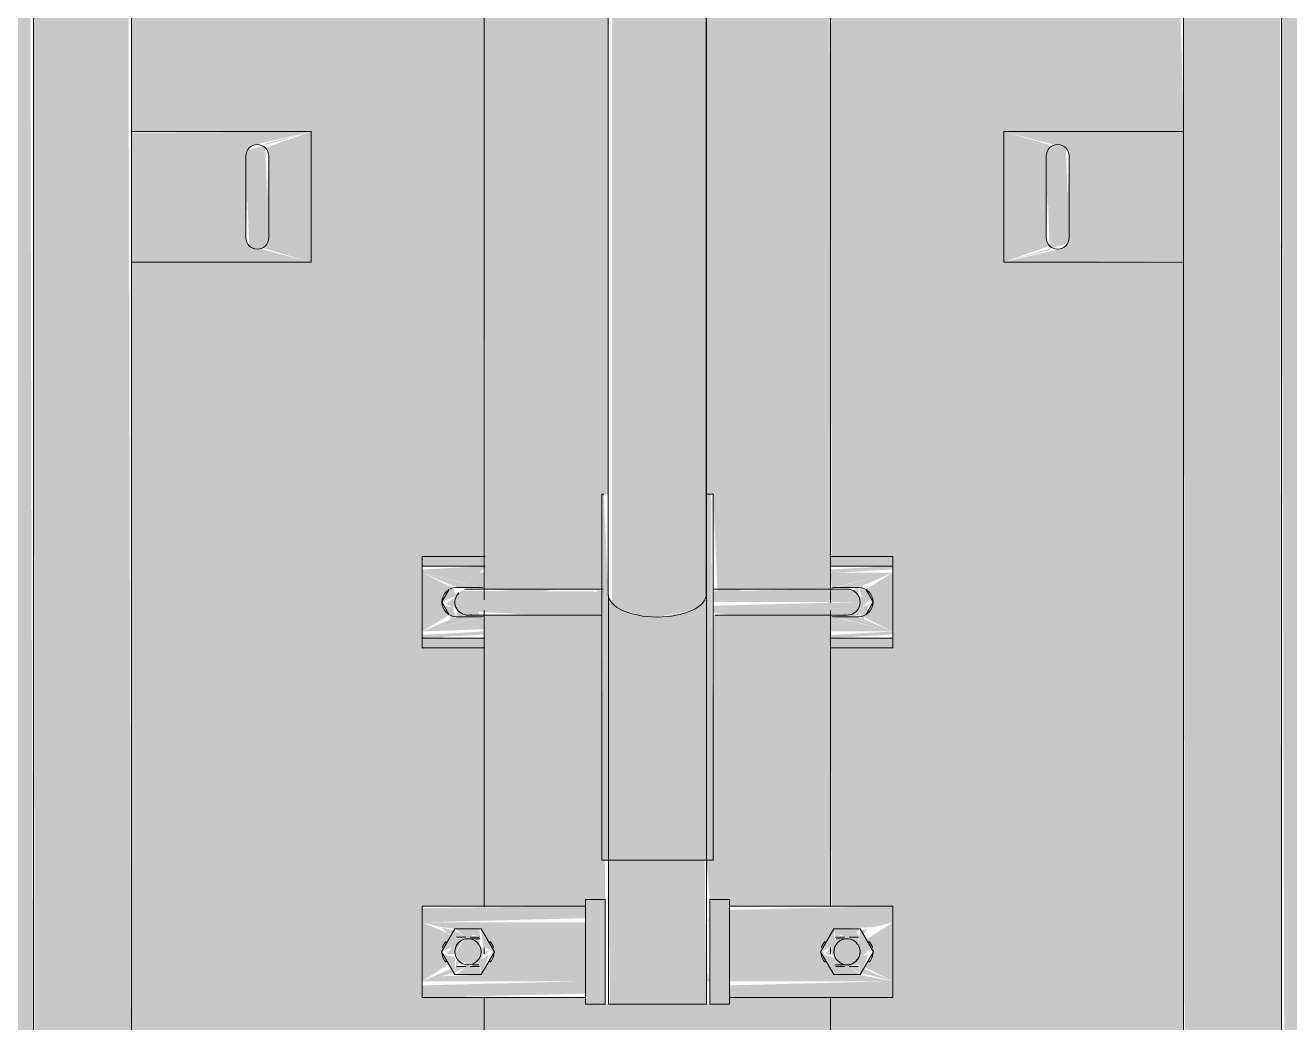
# Model space of a CAD drawing. Header units: inches. Extents: x 21380 to 98133, y -290 to 853.
# Drawn here: x 32055.46 to 32079.64, y 127.64 to 146.72 of the extents above; entities that cross this region are included whole.
import ezdxf

# ---------------------------------------------------------------- set-up
doc = ezdxf.new("R2010")
doc.units = ezdxf.units.IN
doc.header["$MEASUREMENT"] = 0
doc.layers.add('Q-SPCQ', color=91, linetype='Continuous', lineweight=9)

# ---------------------------------------------------------------- blocks, each defined once
blk = doc.blocks.new('Basketball_Backstop-Performance_Sports_Systems-3103-Ceiling_Hung - 27_-0_ to 27_-11 7_8_-V63-Building Section - North_South looking East _ Fitness Center')
at = {"layer": 'Q-SPCQ'}
for points in [[(21712.053, 135.402), (21712.053, 287.332), (21711.39, 287.459), (21711.137, 287.69), (21711.14, 287.377), (21711.115, 286.97), (21711.19, 135.675), (21711.39, 135.529), (21711.81, 135.416)], [(21712.053, 135.402), (21712.716, 135.529), (21712.958, 135.723), (21712.99, 135.835), (21712.958, 287.653), (21712.716, 287.459), (21712.229, 287.343), (21712.053, 287.332), (21712.053, 135.675)], [(21712.058, 130.75), (21713.12, 130.75), (21713.084, 137.75), (21712.99, 137.75), (21712.916, 135.675), (21712.66, 135.509), (21712.15, 135.408), (21711.584, 135.46), (21711.188, 135.678), (21711.115, 135.835), (21711.032, 137.75), (21710.995, 137.75), (21711.032, 130.75), (21711.783, 130.75)], [(21708.058, 136.375), (21708.745, 136.375), (21708.745, 136.562), (21708.058, 136.562)], [(21716.058, 136.375), (21716.058, 136.562), (21715.37, 136.562), (21715.37, 136.375)], [(21708.058, 134.812), (21708.745, 134.812), (21708.745, 135), (21708.058, 135)], [(21716.058, 134.812), (21716.058, 135), (21715.37, 135), (21715.37, 134.812)], [(21708.433, 128.75), (21708.61, 128.823), (21708.683, 129), (21708.368, 129.241), (21708.194, 128.96), (21708.216, 128.875)], [(21715.808, 128.783), (21715.899, 129.125), (21715.808, 129.217), (21715.466, 129.125), (21715.506, 128.823)]]:
    blk.add_hatch(color=256, dxfattribs=at).paths.add_polyline_path(points, flags=0)
h = blk.add_hatch(color=256, dxfattribs=at)
h.paths.add_polyline_path([(21712.058, 116), (21715.37, 116), (21715.368, 119.802), (21714.302, 119.75), (21708.745, 119.751), (21708.745, 116), (21711.201, 116)], flags=0)
h.paths.add_polyline_path([(21709.685, 120.187), (21710.12, 120.239), (21715.37, 120.249), (21715.362, 128.125), (21713.433, 128.125), (21713.433, 128), (21713.058, 128), (21712.995, 128), (21711.12, 128), (21711.058, 128), (21710.683, 128), (21710.683, 128.125), (21708.745, 128.125), (21708.753, 120.244), (21709.605, 120.195)], flags=0)
h.paths.add_polyline_path([(21711.146, 120.2), (21710.753, 120.231), (21711.018, 120.201)], flags=0)
h.paths.add_polyline_path([(21708.802, 128.764), (21708.928, 128.96), (21708.823, 128.801)], flags=0)
h.paths.add_polyline_path([(21708.745, 128.917), (21708.851, 129.038), (21708.745, 129), (21708.745, 128.96)], flags=0)
h.paths.add_polyline_path([(21715.37, 128.917), (21715.362, 129.08), (21715.27, 128.96), (21715.362, 128.92)], flags=0)
h.paths.add_polyline_path([(21708.931, 129.012), (21708.851, 129.199), (21708.896, 129.073), (21708.923, 129.026)], flags=0)
h.paths.add_polyline_path([(21714.882, 129.875), (21715.37, 129.875), (21715.357, 135.488), (21714.302, 135.438), (21713.12, 135.438), (21713.084, 130.75), (21712.995, 130.75), (21713.058, 130), (21713.433, 130), (21713.433, 129.875), (21714.65, 129.875)], flags=0)
h.paths.add_polyline_path([(21708.755, 129.875), (21710.683, 129.875), (21710.683, 130), (21711.058, 130), (21710.995, 135.485), (21708.745, 135.439), (21708.745, 129.875)], flags=0)
h.paths.add_polyline_path([(21709.685, 135.875), (21710.12, 135.927), (21710.995, 135.937), (21711.032, 137.75), (21711.115, 137.75), (21711.115, 161.798), (21708.847, 161.751), (21708.77, 152.567), (21708.745, 152.543), (21708.759, 135.932), (21709.652, 135.878)], flags=0)
h.paths.add_polyline_path([(21713.54, 135.876), (21713.714, 135.932), (21715.37, 135.937), (21715.345, 152.567), (21715.269, 152.592), (21715.258, 161.787), (21714.4, 161.75), (21712.995, 161.75), (21712.995, 137.75), (21713.12, 137.75), (21713.207, 135.888), (21713.439, 135.88)], flags=0)
h.paths.add_polyline_path([(21710.995, 135.889), (21710.909, 135.928), (21710.909, 135.89)], flags=0)
h.paths.add_polyline_path([(21709.685, 162.187), (21710.21, 162.239), (21711.115, 162.25), (21711.058, 224), (21710.683, 224), (21710.678, 224.125), (21708.745, 224.125), (21708.777, 162.245), (21709.605, 162.195)], flags=0)
h.paths.add_polyline_path([(21713.54, 162.189), (21713.714, 162.245), (21715.37, 162.249), (21715.297, 224.125), (21713.433, 224.125), (21713.433, 224), (21713.058, 224), (21712.995, 162.207), (21713.491, 162.191)], flags=0)
h.paths.add_polyline_path([(21711.115, 162.2), (21711.101, 162.208), (21710.753, 162.231), (21711.018, 162.201)], flags=0)
h.paths.add_polyline_path([(21708.802, 224.764), (21708.923, 224.927), (21708.82, 224.795)], flags=0)
h.paths.add_polyline_path([(21708.745, 224.917), (21708.851, 225.038), (21708.745, 225)], flags=0)
h.paths.add_polyline_path([(21715.37, 224.917), (21715.296, 225.051), (21715.265, 224.962), (21715.324, 224.937)], flags=0)
h.paths.add_polyline_path([(21708.931, 225.012), (21708.82, 225.222), (21708.896, 225.073), (21708.923, 225.026)], flags=0)
h.paths.add_polyline_path([(21709.808, 225.875), (21710.683, 225.875), (21710.683, 226), (21711.058, 226), (21711.018, 281.375), (21708.745, 281.375), (21708.82, 225.875), (21709.716, 225.875)], flags=0)
h.paths.add_polyline_path([(21715.295, 225.875), (21715.37, 225.875), (21715.37, 281.375), (21712.99, 281.375), (21713.058, 226), (21713.433, 226), (21713.433, 225.875), (21715.258, 225.875)], flags=0)
h = blk.add_hatch(color=256, dxfattribs=at)
h.paths.add_polyline_path([(21713.433, 128), (21713.433, 130), (21713.058, 130), (21713.058, 128)], flags=0)
h.paths.add_polyline_path([(21711.058, 128), (21711.058, 130), (21710.683, 130), (21710.683, 128)], flags=0)
h.paths.add_polyline_path([(21713.433, 224), (21713.433, 226), (21713.058, 226), (21713.058, 224)], flags=0)
h.paths.add_polyline_path([(21710.683, 224), (21711.058, 224), (21711.018, 226), (21710.683, 226), (21710.683, 224.198)], flags=0)
h = blk.add_hatch(color=256, dxfattribs=at)
h.paths.add_polyline_path([(21701.058, 122.779), (21701.995, 122.855), (21701.936, 148.188), (21701.905, 148.188), (21701.826, 148.188), (21701.787, 148.188), (21701.699, 147.188), (21701.645, 147.275), (21701.557, 147.188), (21700.12, 147.188), (21700.152, 123.063), (21701.058, 123.063), (21701.058, 122.787)], flags=0)
h.paths.add_polyline_path([(21700.815, 164.313), (21701.058, 160.706), (21701.058, 164.313)], flags=0)
h.paths.add_polyline_path([(21700.12, 160.188), (21701.054, 160.261), (21700.815, 164.313), (21700.12, 164.313), (21700.12, 161.927)], flags=0)
h = blk.add_hatch(color=256, dxfattribs=at)
h.paths.add_polyline_path([(21723.058, 122.779), (21723.058, 123.063), (21723.995, 123.063), (21723.963, 147.188), (21722.525, 147.275), (21722.456, 147.188), (21722.359, 147.275), (21722.282, 147.885), (21722.211, 148.188), (21722.12, 148.188), (21722.152, 122.813), (21723.035, 122.78)], flags=0)
h.paths.add_polyline_path([(21723.301, 164.313), (21723.058, 164.313), (21723.082, 160.706), (21723.156, 161.927)], flags=0)
h.paths.add_polyline_path([(21723.321, 160.188), (21723.995, 160.188), (21723.963, 164.313), (21723.301, 164.313), (21723.122, 160.188), (21723.301, 160.188)], flags=0)
h = blk.add_hatch(color=256, dxfattribs=at)
h.paths.add_polyline_path([(21684.058, 118), (21682.989, 117.049), (21682.856, 117.181), (21682.808, 117.187), (21677.761, 117.265), (21677.558, 117.325), (21677.592, 116.638), (21678.108, 116.812), (21682.941, 116.867), (21683.25, 117.187)], flags=0)
h.paths.add_polyline_path([(21697.703, 115.5), (21707.558, 115.529), (21707.558, 118.813), (21701.683, 118.813), (21701.62, 118.688), (21700.183, 118.688), (21700.12, 118.813), (21699.933, 118.813), (21699.995, 123.063), (21700.12, 123.063), (21700.058, 147.188), (21699.933, 147.275), (21699.933, 154.5), (21684.058, 154.5), (21684.058, 152), (21677.558, 148.75), (21677.592, 121.233), (21684.058, 118), (21684.058, 115.5)], flags=0)
h.paths.add_polyline_path([(21740.058, 118), (21741.308, 116.812), (21746.355, 116.735), (21746.558, 116.675), (21746.523, 117.362), (21746.121, 117.187), (21741.175, 117.133), (21741.028, 117.049), (21740.886, 117.187)], flags=0)
h.paths.add_polyline_path([(21716.558, 115.5), (21740.058, 115.529), (21740.058, 118), (21746.558, 121.25), (21746.523, 148.767), (21740.058, 152), (21740.058, 154.5), (21724.183, 154.5), (21724.12, 147.188), (21723.995, 147.188), (21724.058, 123.063), (21724.183, 123.063), (21724.12, 118.813), (21723.933, 118.813), (21723.87, 118.688), (21722.433, 118.688), (21722.351, 118.813), (21716.558, 118.813), (21716.558, 115.529)], flags=0)
h.paths.add_polyline_path([(21705.433, 144.688), (21704.212, 144.328), (21704.183, 144.219), (21704.247, 142.502), (21704.511, 142.406), (21704.511, 142.467), (21704.62, 142.656), (21704.556, 144.373), (21704.556, 144.456), (21704.62, 144.473)], flags=0)
h.paths.add_polyline_path([(21702.183, 122.813), (21708.745, 122.813), (21708.745, 128.125), (21707.558, 128.167), (21707.558, 129.875), (21708.745, 129.875), (21708.745, 134.812), (21708.058, 134.812), (21708.058, 135), (21707.558, 135.065), (21707.558, 136.375), (21708.058, 136.375), (21708.058, 136.562), (21708.745, 136.562), (21708.745, 148.188), (21702.183, 148.188), (21702.183, 147.188), (21701.995, 147.188), (21701.995, 144.688), (21705.433, 144.688), (21705.433, 142.188), (21701.995, 142.188), (21701.995, 123.063), (21702.183, 123.063), (21702.183, 122.85)], flags=0)
h.paths.add_polyline_path([(21718.683, 142.188), (21719.904, 142.547), (21719.933, 142.656), (21719.869, 144.373), (21719.605, 144.469), (21719.605, 144.408), (21719.495, 144.219), (21719.56, 142.502), (21719.56, 142.419), (21719.495, 142.402)], flags=0)
h.paths.add_polyline_path([(21721.933, 122.813), (21721.933, 123.063), (21722.12, 123.063), (21722.12, 142.188), (21718.683, 142.188), (21718.683, 144.688), (21722.12, 144.688), (21722.058, 147.188), (21721.933, 147.275), (21721.912, 148.188), (21715.37, 148.188), (21715.391, 136.562), (21716.058, 136.562), (21716.058, 136.375), (21716.558, 136.312), (21716.558, 135), (21716.058, 135), (21716.058, 134.812), (21715.37, 134.812), (21715.391, 129.875), (21716.558, 129.833), (21716.558, 128.125), (21715.37, 128.125), (21715.37, 122.813), (21721.912, 122.813)], flags=0)
h.paths.add_polyline_path([(21715.899, 129.125), (21715.808, 128.783), (21715.506, 128.823), (21715.466, 129.125), (21715.808, 129.217)], flags=0)
h.paths.add_polyline_path([(21715.588, 128.679), (21715.595, 128.685), (21715.725, 128.719), (21715.913, 128.756), (21715.974, 128.907), (21716.101, 129.038), (21715.899, 129.125), (21715.899, 129.281), (21715.456, 129.217), (21715.391, 129.093), (21715.37, 129), (21715.441, 128.886), (21715.466, 128.875), (21715.466, 128.71)], flags=0)
h.paths.add_polyline_path([(21708.528, 128.679), (21708.664, 128.75), (21708.724, 128.951), (21708.745, 129), (21708.674, 129.114), (21708.649, 129.125), (21708.649, 129.29), (21708.462, 129.272), (21708.391, 129.281), (21708.203, 129.241), (21708.141, 129.093), (21708.02, 128.96), (21708.194, 128.96), (21708.239, 129.074), (21708.368, 129.241), (21708.649, 128.919), (21708.61, 128.823), (21708.475, 128.719), (21708.52, 128.685)], flags=0)
h.paths.add_polyline_path([(21708.198, 128.712), (21708.306, 128.823), (21708.21, 128.823), (21708.198, 128.719)], flags=0)
h.paths.add_polyline_path([(21716.052, 128.764), (21716.178, 128.96), (21716.073, 128.801)], flags=0)
h.paths.add_polyline_path([(21716.181, 129.012), (21716.101, 129.199), (21716.158, 129.053), (21716.173, 129.026)], flags=0)
h.paths.add_polyline_path([(21708.097, 129.294), (21708.074, 129.342), (21708.074, 129.305)], flags=0)
h.paths.add_polyline_path([(21715.588, 135.367), (21715.595, 135.373), (21715.725, 135.406), (21715.913, 135.444), (21715.974, 135.595), (21716.101, 135.725), (21715.899, 135.812), (21715.899, 135.969), (21715.723, 135.889), (21715.847, 135.687), (21715.698, 135.458), (21715.452, 135.437), (21715.466, 135.397)], flags=0)
h.paths.add_polyline_path([(21708.528, 135.367), (21708.664, 135.439), (21708.629, 135.505), (21708.388, 135.505), (21708.269, 135.687), (21708.308, 135.904), (21708.216, 135.812), (21708.015, 135.65), (21708.216, 135.562), (21708.216, 135.406), (21708.52, 135.373)], flags=0)
h.paths.add_polyline_path([(21716.052, 135.451), (21716.173, 135.615), (21716.073, 135.489)], flags=0)
h.paths.add_polyline_path([(21716.181, 135.699), (21716.101, 135.886), (21716.158, 135.74), (21716.173, 135.713)], flags=0)
h.paths.add_polyline_path([(21708.097, 135.981), (21708.074, 136.029), (21708.074, 135.993)], flags=0)
h.paths.add_polyline_path([(21708.163, 136.094), (21708.141, 136.105), (21708.141, 136.1)], flags=0)
h.paths.add_polyline_path([(21717.07, 151.938), (21721.933, 151.938), (21721.912, 154.5), (21716.18, 154.5), (21715.556, 152.543), (21715.37, 152.543), (21715.422, 151.938)], flags=0)
h.paths.add_polyline_path([(21707.387, 151.938), (21708.745, 151.938), (21708.694, 152.543), (21708.56, 152.543), (21707.936, 154.5), (21702.183, 154.5), (21702.183, 151.938), (21702.545, 151.938)], flags=0)
h.paths.add_polyline_path([(21677.558, 152.633), (21677.761, 152.735), (21677.82, 152.812), (21678.058, 152.878), (21678.058, 153.187), (21677.761, 153.265), (21677.558, 153.325), (21677.558, 152.638)], flags=0)
h.paths.add_polyline_path([(21746.558, 152.633), (21746.523, 153.362), (21746.058, 153.187), (21746.121, 152.812), (21746.355, 152.735), (21746.523, 152.638)], flags=0)
h = blk.add_hatch(color=256, dxfattribs=at)
h.paths.add_polyline_path([(21705.433, 142.188), (21705.433, 144.688), (21704.556, 144.373), (21704.62, 144.219), (21704.556, 142.502), (21704.458, 142.445)], flags=0)
h.paths.add_polyline_path([(21705.433, 142.188), (21704.212, 142.547), (21704.183, 142.656), (21704.247, 144.373), (21704.345, 144.43), (21705.433, 144.688), (21701.995, 144.662), (21701.995, 142.188), (21702.545, 142.188)], flags=0)
h.paths.add_polyline_path([(21718.683, 142.188), (21722.12, 142.213), (21722.12, 144.688), (21718.683, 144.688), (21719.904, 144.328), (21719.933, 144.219), (21719.869, 142.502), (21719.771, 142.445)], flags=0)
h.paths.add_polyline_path([(21718.683, 142.188), (21719.56, 142.502), (21719.495, 142.656), (21719.56, 144.373), (21719.658, 144.43), (21718.683, 144.688)], flags=0)
h = blk.add_hatch(color=256, dxfattribs=at)
h.paths.add_polyline_path([(21712.058, 128), (21712.995, 128), (21712.961, 130.75), (21711.12, 130.75), (21711.152, 128), (21711.815, 128)], flags=0)
h.paths.add_polyline_path([(21712.99, 137.75), (21712.995, 137.75), (21712.99, 139.949)], flags=0)
h = blk.add_hatch(color=256, dxfattribs=at)
h.paths.add_polyline_path([(21715.464, 136.25), (21716.558, 136.312), (21716.558, 136.375), (21715.37, 136.312), (21715.391, 136.25)], flags=0)
h.paths.add_polyline_path([(21708.652, 136.25), (21708.745, 136.335), (21708.745, 136.375), (21707.558, 136.312), (21707.558, 136.25), (21708.141, 136.25)], flags=0)
h = blk.add_hatch(color=256, dxfattribs=at)
h.paths.add_polyline_path([(21707.558, 135.125), (21708.745, 135.169), (21708.724, 135.416)], flags=0)
h.paths.add_polyline_path([(21707.558, 135.125), (21708.652, 135.406), (21708.214, 135.406)], flags=0)
h.paths.add_polyline_path([(21707.558, 135.125), (21708.074, 135.444), (21707.943, 135.615), (21707.971, 135.828), (21708.141, 135.959), (21707.558, 136.25)], flags=0)
h.paths.add_polyline_path([(21716.558, 136.25), (21715.37, 136.25), (21715.391, 135.959)], flags=0)
h.paths.add_polyline_path([(21716.558, 135.125), (21716.558, 136.25), (21716.042, 135.931), (21716.173, 135.76), (21716.145, 135.547), (21715.974, 135.416)], flags=0)
h.paths.add_polyline_path([(21716.558, 135.125), (21715.902, 135.406), (21715.464, 135.406)], flags=0)
h.paths.add_polyline_path([(21715.37, 135.125), (21716.558, 135.125), (21715.37, 135.415)], flags=0)
h.paths.add_polyline_path([(21707.558, 136.25), (21708.214, 135.969), (21708.652, 135.969)], flags=0)
h.paths.add_polyline_path([(21708.745, 135.95), (21708.745, 136.25), (21707.558, 136.25), (21708.724, 135.959)], flags=0)
h.paths.add_polyline_path([(21715.464, 135.969), (21715.902, 135.969), (21716.558, 136.25)], flags=0)
h = blk.add_hatch(color=256, dxfattribs=at)
h.paths.add_polyline_path([(21715.874, 135.295), (21715.863, 135.304), (21715.588, 135.367)], flags=0)
h.paths.add_polyline_path([(21708.115, 135.364), (21708.199, 135.416), (21708.141, 135.595), (21707.971, 135.613), (21708.097, 135.394)], flags=0)
h.paths.add_polyline_path([(21716.001, 135.364), (21716.101, 135.65), (21715.899, 135.562), (21715.974, 135.375)], flags=0)
h.paths.add_polyline_path([(21708.668, 135.402), (21708.724, 135.492), (21708.666, 135.416)], flags=0)
h.paths.add_polyline_path([(21707.933, 135.69), (21708.216, 135.812), (21708.115, 136.011), (21707.934, 135.699)], flags=0)
h.paths.add_polyline_path([(21716.183, 135.69), (21716.073, 135.886), (21715.974, 136), (21715.916, 135.959), (21715.974, 135.78), (21716.173, 135.694)], flags=0)
h.paths.add_polyline_path([(21708.52, 136.002), (21708.528, 136.008), (21708.253, 136.071)], flags=0)
h = blk.add_hatch(color=256, dxfattribs=at)
h.paths.add_polyline_path([(21715.699, 135.687), (21715.847, 135.687), (21715.705, 135.919), (21714.65, 135.924), (21713.12, 135.891), (21713.12, 135.687), (21715.466, 135.687)], flags=0)
h.paths.add_polyline_path([(21709.605, 135.687), (21710.995, 135.687), (21710.995, 135.889), (21708.308, 135.904), (21708.269, 135.687), (21709.09, 135.687)], flags=0)
h = blk.add_hatch(color=256, dxfattribs=at)
h.paths.add_polyline_path([(21714.248, 135.438), (21715.698, 135.458), (21715.847, 135.687), (21713.12, 135.618), (21713.12, 135.484), (21713.439, 135.445)], flags=0)
h.paths.add_polyline_path([(21709.868, 135.438), (21710.995, 135.485), (21710.995, 135.687), (21708.269, 135.687), (21708.418, 135.458), (21708.629, 135.505), (21709.808, 135.438)], flags=0)
h = blk.add_hatch(color=256, dxfattribs=at)
h.paths.add_polyline_path([(21707.558, 135), (21708.745, 135.066), (21708.745, 135.125), (21707.558, 135.062), (21707.558, 135.004)], flags=0)
h.paths.add_polyline_path([(21715.37, 135), (21716.558, 135.065), (21716.558, 135.125), (21715.37, 135.059), (21715.37, 135.004)], flags=0)
h = blk.add_hatch(color=256, dxfattribs=at)
h.paths.add_polyline_path([(21707.558, 129.562), (21710.683, 129.643), (21710.683, 129.875), (21707.558, 129.833), (21707.558, 129.643)], flags=0)
h.paths.add_polyline_path([(21712.995, 129.562), (21713.058, 129.643), (21712.995, 129.595)], flags=0)
h.paths.add_polyline_path([(21716.558, 129.562), (21716.558, 129.875), (21713.433, 129.801), (21713.433, 129.562), (21714.65, 129.562)], flags=0)
h = blk.add_hatch(color=256, dxfattribs=at)
h.paths.add_polyline_path([(21707.558, 128.437), (21710.683, 128.437), (21710.683, 129.562), (21707.558, 129.562), (21707.558, 128.96)], flags=0)
h.paths.add_polyline_path([(21707.558, 128.437), (21708.163, 128.593), (21708.115, 128.676), (21707.928, 128.596)], flags=0)
h.paths.add_polyline_path([(21707.558, 129.562), (21708.115, 129.324), (21708.163, 129.407), (21707.928, 129.467)], flags=0)
h.paths.add_polyline_path([(21708.686, 128.562), (21708.649, 128.71), (21708.528, 128.679), (21708.649, 128.589)], flags=0)
h.paths.add_polyline_path([(21707.558, 128.437), (21708.064, 128.764), (21707.938, 128.96), (21707.971, 129.141), (21708.097, 129.294), (21707.928, 129.47), (21708.216, 129.437), (21708.686, 129.437), (21708.923, 128.927), (21708.686, 128.562), (21707.928, 128.53)], flags=0)
h.paths.add_polyline_path([(21712.995, 128.437), (21713.058, 128.437), (21712.995, 128.639)], flags=0)
h.paths.add_polyline_path([(21713.433, 128.437), (21716.558, 128.437), (21716.558, 129.562), (21713.433, 129.562), (21713.433, 128.656)], flags=0)
h.paths.add_polyline_path([(21716.558, 128.437), (21716.001, 128.676), (21715.953, 128.593), (21716.188, 128.533)], flags=0)
h.paths.add_polyline_path([(21715.43, 128.562), (21715.588, 128.679), (21715.448, 128.714)], flags=0)
h.paths.add_polyline_path([(21715.43, 129.437), (21715.466, 129.29), (21715.588, 129.321), (21715.466, 129.411)], flags=0)
h.paths.add_polyline_path([(21716.558, 128.437), (21715.899, 128.562), (21715.43, 128.562), (21715.193, 129.073), (21715.43, 129.437), (21716.188, 129.47), (21716.558, 129.562), (21716.052, 129.236), (21716.173, 129.073), (21716.145, 128.859), (21716.019, 128.706), (21716.188, 128.622)], flags=0)
h.paths.add_polyline_path([(21708.185, 128.599), (21708.391, 128.719), (21708.198, 128.712)], flags=0)
h.paths.add_polyline_path([(21715.931, 128.599), (21715.899, 128.719), (21715.725, 128.719), (21715.899, 128.607)], flags=0)
h.paths.add_polyline_path([(21715.595, 128.685), (21715.641, 128.719), (21715.466, 128.718)], flags=0)
h.paths.add_polyline_path([(21715.725, 129.281), (21715.918, 129.288), (21715.863, 129.384)], flags=0)
h.paths.add_polyline_path([(21708.214, 129.281), (21708.391, 129.281), (21708.185, 129.401), (21708.198, 129.288)], flags=0)
h.paths.add_polyline_path([(21708.668, 129.286), (21708.649, 129.411), (21708.528, 129.321), (21708.649, 129.29)], flags=0)
h.paths.add_polyline_path([(21716.001, 129.324), (21716.072, 129.437), (21715.953, 129.407)], flags=0)
h = blk.add_hatch(color=256, dxfattribs=at)
h.paths.add_polyline_path([(21715.936, 129.437), (21715.43, 129.437), (21715.683, 129.25)], flags=0)
h.paths.add_polyline_path([(21716.188, 129), (21715.936, 129.437), (21715.899, 129.125)], flags=0)
h.paths.add_polyline_path([(21715.936, 128.562), (21716.095, 128.96), (21715.899, 128.875), (21715.91, 128.783)], flags=0)
h.paths.add_polyline_path([(21715.936, 128.562), (21715.683, 128.75), (21715.43, 128.562)], flags=0)
h.paths.add_polyline_path([(21708.686, 129.437), (21708.18, 129.437), (21708.433, 129.25)], flags=0)
h.paths.add_polyline_path([(21708.938, 129), (21708.683, 129.415), (21708.722, 129.094)], flags=0)
h.paths.add_polyline_path([(21708.686, 128.562), (21708.845, 128.96), (21708.655, 128.823), (21708.683, 128.585)], flags=0)
h.paths.add_polyline_path([(21708.686, 128.562), (21708.433, 128.75), (21708.216, 128.562), (21708.61, 128.562)], flags=0)
h.paths.add_polyline_path([(21715.43, 128.562), (21715.466, 128.875), (21715.201, 128.96), (21715.303, 128.783)], flags=0)
h.paths.add_polyline_path([(21708.18, 128.562), (21708.183, 128.89), (21707.951, 128.96), (21708.03, 128.823)], flags=0)
h.paths.add_polyline_path([(21707.928, 129), (21708.216, 129.125), (21708.18, 129.437)], flags=0)
h.paths.add_polyline_path([(21715.178, 129), (21715.466, 129.125), (21715.43, 129.437), (21715.25, 129.125)], flags=0)
h = blk.add_hatch(color=256, dxfattribs=at)
h.paths.add_polyline_path([(21716.558, 128.125), (21716.558, 128.437), (21713.433, 128.357), (21713.433, 128.125), (21714.65, 128.125)], flags=0)
h.paths.add_polyline_path([(21707.558, 128.125), (21710.683, 128.199), (21710.683, 128.437), (21707.558, 128.357), (21707.558, 128.136)], flags=0)
h.paths.add_polyline_path([(21711.058, 128.125), (21711.12, 128.197), (21711.058, 128.132)], flags=0)
h.paths.add_polyline_path([(21712.995, 128.125), (21713.058, 128.186), (21712.995, 128.129)], flags=0)
for p, q in [((21711.115, 287.765), (21711.115, 135.835)), ((21712.99, 135.835), (21712.99, 287.765)), ((21712.995, 128), (21712.995, 226)), ((21700.12, 164.313), (21700.12, 118.813)), ((21723.995, 118.813), (21723.995, 164.313)), ((21708.745, 161.792), (21708.745, 135.732)), ((21715.37, 135.676), (21715.37, 161.792)), ((21701.995, 122.855), (21701.995, 148.223)), ((21722.12, 148.191), (21722.12, 122.855)), ((21701.995, 144.688), (21705.433, 144.688)), ((21705.433, 142.188), (21705.433, 144.688)), ((21718.683, 144.688), (21718.683, 142.188)), ((21718.683, 144.688), (21722.12, 144.688)), ((21704.183, 142.656), (21704.183, 144.219)), ((21704.62, 144.219), (21704.62, 142.656)), ((21719.495, 142.656), (21719.495, 144.219)), ((21719.933, 144.219), (21719.933, 142.656)), ((21705.433, 142.188), (21701.995, 142.188)), ((21722.12, 142.188), (21718.683, 142.188)), ((21710.995, 137.75), (21710.995, 130.75)), ((21710.995, 137.75), (21711.032, 137.75)), ((21712.994, 137.75), (21713.12, 137.75)), ((21713.12, 130.75), (21713.12, 137.75)), ((21707.558, 136.562), (21707.558, 136.375)), ((21707.558, 136.562), (21707.558, 136.406)), ((21707.558, 136.562), (21708.058, 136.562)), ((21708.058, 136.562), (21708.759, 136.562)), ((21715.356, 136.562), (21716.058, 136.562)), ((21716.058, 136.562), (21716.558, 136.562)), ((21716.558, 136.375), (21716.558, 136.562)), ((21716.558, 136.406), (21716.558, 136.562)), ((21707.558, 136.25), (21707.558, 136.375)), ((21708.058, 136.375), (21707.558, 136.375)), ((21707.558, 135.125), (21707.558, 136.25)), ((21708.759, 136.375), (21708.058, 136.375)), ((21716.058, 136.375), (21715.357, 136.375)), ((21716.558, 136.375), (21716.058, 136.375)), ((21716.558, 136.375), (21716.558, 136.25)), ((21716.558, 136.25), (21716.558, 135.125)), ((21708.214, 135.969), (21708.652, 135.969)), ((21715.464, 135.969), (21715.902, 135.969)), ((21708.07, 135.933), (21707.93, 135.692)), ((21711.12, 135.817), (21711.12, 128)), ((21716.186, 135.692), (21716.046, 135.933)), ((21707.93, 135.683), (21708.07, 135.442)), ((21708.745, 135.527), (21708.745, 129.86)), ((21715.37, 129.864), (21715.37, 135.527)), ((21716.046, 135.442), (21716.186, 135.683)), ((21708.652, 135.406), (21708.214, 135.406)), ((21715.902, 135.406), (21715.464, 135.406)), ((21707.558, 135), (21707.558, 135.125)), ((21707.558, 135), (21707.558, 134.812)), ((21707.558, 135), (21708.058, 135)), ((21707.558, 134.969), (21707.558, 134.812)), ((21708.058, 135), (21708.758, 135)), ((21715.357, 135), (21716.058, 135)), ((21716.058, 135), (21716.558, 135)), ((21716.558, 135.125), (21716.558, 135)), ((21716.558, 134.812), (21716.558, 135)), ((21716.558, 134.812), (21716.558, 134.969)), ((21708.058, 134.812), (21707.558, 134.812)), ((21708.758, 134.812), (21708.058, 134.812)), ((21716.058, 134.812), (21715.358, 134.812)), ((21716.558, 134.812), (21716.058, 134.812)), ((21713.12, 130.75), (21710.995, 130.75)), ((21710.683, 130), (21710.683, 128)), ((21711.058, 130), (21710.683, 130)), ((21711.058, 128), (21711.058, 130)), ((21713.433, 130), (21713.058, 130)), ((21713.058, 130), (21713.058, 128)), ((21713.433, 128), (21713.433, 130)), ((21710.683, 129.875), (21707.558, 129.875)), ((21707.558, 129.562), (21707.558, 129.875)), ((21716.558, 129.875), (21713.433, 129.875)), ((21716.558, 129.875), (21716.558, 129.562)), ((21707.558, 128.437), (21707.558, 129.562)), ((21708.18, 129.437), (21707.928, 129)), ((21708.686, 129.437), (21708.18, 129.437)), ((21708.938, 129), (21708.686, 129.437)), ((21715.43, 129.437), (21715.178, 129)), ((21715.936, 129.437), (21715.43, 129.437)), ((21716.188, 129), (21715.936, 129.437)), ((21716.558, 129.562), (21716.558, 128.437)), ((21708.214, 129.281), (21708.391, 129.281)), ((21708.475, 129.281), (21708.652, 129.281)), ((21715.464, 129.281), (21715.641, 129.281)), ((21715.725, 129.281), (21715.902, 129.281)), ((21707.928, 129), (21708.18, 128.562)), ((21708.686, 128.562), (21708.938, 129)), ((21708.745, 129.083), (21708.745, 128.96)), ((21715.178, 129), (21715.43, 128.562)), ((21715.37, 128.96), (21715.37, 129.083)), ((21715.936, 128.562), (21716.188, 129)), ((21708.391, 128.719), (21708.214, 128.719)), ((21708.652, 128.719), (21708.475, 128.719)), ((21715.641, 128.719), (21715.464, 128.719)), ((21715.902, 128.719), (21715.725, 128.719)), ((21707.558, 128.125), (21707.558, 128.437)), ((21708.18, 128.562), (21708.686, 128.562)), ((21715.43, 128.562), (21715.936, 128.562)), ((21716.558, 128.437), (21716.558, 128.125)), ((21707.558, 128.125), (21710.683, 128.125)), ((21708.745, 128.136), (21708.745, 120.045)), ((21710.683, 128), (21711.058, 128)), ((21712.995, 128), (21711.12, 128)), ((21713.058, 128), (21713.433, 128)), ((21713.433, 128.125), (21716.558, 128.125)), ((21715.37, 119.989), (21715.37, 128.14))]:
    blk.add_line(p, q, dxfattribs=at)
at = {"layer": 'Q-SPCQ', "flags": 128}
for points in [[(21711.018, 135.937), (21710.955, 135.937), (21710.818, 135.937), (21710.682, 135.937), (21710.549, 135.937), (21710.419, 135.937), (21710.291, 135.937), (21710.166, 135.937), (21710.044, 135.937), (21709.925, 135.937), (21709.809, 135.937), (21709.697, 135.937), (21709.589, 135.937), (21709.485, 135.937), (21709.385, 135.937), (21709.289, 135.937), (21709.198, 135.937), (21709.111, 135.937), (21709.029, 135.937), (21708.952, 135.937), (21708.879, 135.937), (21708.812, 135.937), (21708.75, 135.937), (21708.694, 135.937), (21708.642, 135.937), (21708.597, 135.937), (21708.556, 135.937), (21708.522, 135.937), (21708.493, 135.937), (21708.469, 135.937), (21708.452, 135.937), (21708.44, 135.937), (21708.434, 135.937), (21708.433, 135.937)], [(21715.683, 135.937), (21715.68, 135.937), (21715.671, 135.937), (21715.657, 135.937), (21715.637, 135.937), (21715.611, 135.937), (21715.579, 135.937), (21715.542, 135.937), (21715.499, 135.937), (21715.451, 135.937), (21715.397, 135.937), (21715.338, 135.937), (21715.273, 135.937), (21715.204, 135.937), (21715.129, 135.937), (21715.05, 135.937), (21714.966, 135.937), (21714.877, 135.937), (21714.783, 135.937), (21714.685, 135.937), (21714.584, 135.937), (21714.477, 135.937), (21714.368, 135.937), (21714.254, 135.937), (21714.137, 135.937), (21714.017, 135.937), (21713.893, 135.937), (21713.767, 135.937), (21713.637, 135.937), (21713.506, 135.937), (21713.371, 135.937), (21713.235, 135.937), (21713.12, 135.937)], [(21708.433, 135.437), (21708.436, 135.437), (21708.445, 135.437), (21708.459, 135.437), (21708.479, 135.437), (21708.505, 135.437), (21708.537, 135.437), (21708.574, 135.437), (21708.617, 135.437), (21708.665, 135.437), (21708.719, 135.437), (21708.778, 135.437), (21708.843, 135.437), (21708.912, 135.437), (21708.987, 135.437), (21709.066, 135.437), (21709.15, 135.437), (21709.239, 135.437), (21709.333, 135.437), (21709.43, 135.437), (21709.532, 135.437), (21709.638, 135.437), (21709.748, 135.437), (21709.862, 135.437), (21709.979, 135.437), (21710.099, 135.437), (21710.223, 135.437), (21710.349, 135.437), (21710.479, 135.437), (21710.61, 135.437), (21710.744, 135.437), (21710.881, 135.437), (21710.995, 135.437)], [(21713.161, 135.437), (21713.298, 135.437), (21713.433, 135.437), (21713.566, 135.437), (21713.697, 135.437), (21713.825, 135.437), (21713.95, 135.437), (21714.072, 135.437), (21714.191, 135.437), (21714.307, 135.437), (21714.419, 135.437), (21714.527, 135.437), (21714.631, 135.437), (21714.731, 135.437), (21714.827, 135.437), (21714.918, 135.437), (21715.005, 135.437), (21715.087, 135.437), (21715.164, 135.437), (21715.236, 135.437), (21715.304, 135.437), (21715.366, 135.437), (21715.422, 135.437), (21715.473, 135.437), (21715.519, 135.437), (21715.56, 135.437), (21715.594, 135.437), (21715.623, 135.437), (21715.647, 135.437), (21715.664, 135.437), (21715.676, 135.437), (21715.682, 135.437), (21715.683, 135.437)], [(21708.216, 129.124), (21708.221, 129.133), (21708.227, 129.141), (21708.232, 129.149), (21708.239, 129.157), (21708.245, 129.165), (21708.252, 129.172), (21708.259, 129.179), (21708.266, 129.186), (21708.274, 129.193), (21708.281, 129.199), (21708.29, 129.205), (21708.298, 129.21), (21708.306, 129.216), (21708.315, 129.22), (21708.324, 129.225)], [(21708.381, 129.244), (21708.39, 129.246), (21708.4, 129.248), (21708.41, 129.249), (21708.42, 129.25), (21708.43, 129.25), (21708.433, 129.25)], [(21708.433, 129.25), (21708.436, 129.25), (21708.445, 129.25), (21708.459, 129.25)], [(21708.479, 129.25), (21708.505, 129.25), (21708.537, 129.25), (21708.574, 129.25), (21708.617, 129.25), (21708.665, 129.25)], [(21715.473, 129.25), (21715.519, 129.25), (21715.56, 129.25), (21715.594, 129.25), (21715.623, 129.25), (21715.647, 129.25)], [(21715.664, 129.25), (21715.676, 129.25), (21715.682, 129.25), (21715.683, 129.25)], [(21715.683, 129.25), (21715.693, 129.25), (21715.703, 129.249), (21715.713, 129.248), (21715.723, 129.247), (21715.733, 129.245), (21715.742, 129.243), (21715.752, 129.24), (21715.762, 129.237), (21715.771, 129.234), (21715.78, 129.23), (21715.789, 129.226), (21715.798, 129.222), (21715.807, 129.217)], [(21708.188, 129.05), (21708.19, 129.059), (21708.193, 129.069), (21708.196, 129.079), (21708.199, 129.088)], [(21715.916, 129.091), (21715.919, 129.081), (21715.922, 129.072), (21715.925, 129.062), (21715.927, 129.052), (21715.929, 129.042), (21715.931, 129.033), (21715.932, 129.023), (21715.933, 129.013), (21715.933, 129.003), (21715.933, 129)], [(21715.933, 129), (21715.933, 128.99), (21715.932, 128.98), (21715.931, 128.97), (21715.93, 128.96), (21715.928, 128.95), (21715.926, 128.941), (21715.923, 128.931), (21715.92, 128.921), (21715.917, 128.912)], [(21708.336, 128.77), (21708.326, 128.774), (21708.317, 128.778), (21708.309, 128.783), (21708.3, 128.788), (21708.292, 128.794), (21708.284, 128.799), (21708.276, 128.806)], [(21708.423, 128.75), (21708.413, 128.751), (21708.403, 128.752), (21708.393, 128.753)], [(21708.452, 128.75), (21708.44, 128.75), (21708.434, 128.75), (21708.433, 128.75)], [(21708.642, 128.75), (21708.597, 128.75), (21708.556, 128.75), (21708.522, 128.75)], [(21715.637, 128.75), (21715.611, 128.75), (21715.579, 128.75), (21715.542, 128.75), (21715.499, 128.75), (21715.451, 128.75)], [(21715.683, 128.75), (21715.68, 128.75), (21715.671, 128.75), (21715.657, 128.75)], [(21715.801, 128.78), (21715.792, 128.775), (21715.783, 128.771), (21715.774, 128.767), (21715.764, 128.764), (21715.755, 128.76), (21715.745, 128.758), (21715.735, 128.756), (21715.725, 128.754), (21715.716, 128.752), (21715.706, 128.751), (21715.696, 128.75), (21715.686, 128.75), (21715.683, 128.75)], [(21715.9, 128.876), (21715.895, 128.867), (21715.889, 128.859), (21715.883, 128.851), (21715.877, 128.843), (21715.871, 128.835), (21715.864, 128.828), (21715.857, 128.821), (21715.85, 128.814), (21715.842, 128.807), (21715.834, 128.801)]]:
    blk.add_lwpolyline(points, dxfattribs=at)
at = {"layer": 'Q-SPCQ'}
for centre, radius, start, end in [((21704.402, 144.219), 0.219, 0, 180), ((21719.714, 144.219), 0.219, 0, 180), ((21704.402, 142.656), 0.219, 180, 0), ((21719.714, 142.656), 0.219, 180, 0), ((21708.214, 135.687), 0.281, 90, 270), ((21708.433, 135.687), 0.25, 90, 105), ((21708.433, 135.687), 0.25, 75, 90), ((21708.652, 135.687), 0.281, 75, 90), ((21715.464, 135.687), 0.281, 90, 105), ((21715.683, 135.687), 0.25, 270, 90), ((21715.902, 135.687), 0.281, 270, 90), ((21708.433, 135.687), 0.25, 135, 270), ((21708.433, 135.687), 0.25, 270, 285), ((21708.652, 135.687), 0.281, 270, 285), ((21715.464, 135.687), 0.281, 255, 270), ((21715.683, 135.687), 0.25, 255, 270), ((21708.214, 129), 0.281, 135, 165), ((21708.433, 129), 0.25, 0, 180), ((21708.433, 129), 0.25, 120, 165), ((21708.433, 129), 0.25, 90, 105), ((21708.433, 129), 0.25, 0, 90), ((21708.652, 129), 0.281, 15, 45), ((21715.464, 129), 0.281, 135, 165), ((21715.683, 129), 0.25, 0, 180), ((21715.683, 129), 0.25, 90, 135), ((21715.683, 129), 0.25, 60, 90), ((21715.902, 129), 0.281, 15, 45), ((21708.214, 129), 0.281, 188.2668, 225), ((21708.433, 129), 0.25, 180, 0), ((21708.652, 129), 0.281, 315, 351.7332), ((21715.464, 129), 0.281, 188.2668, 225), ((21715.683, 129), 0.25, 150, 210), ((21715.683, 129), 0.25, 180, 0), ((21715.683, 129), 0.25, 315, 30), ((21715.902, 129), 0.281, 315, 351.7332), ((21715.683, 129), 0.25, 240, 270), ((21715.683, 129), 0.25, 270, 300)]:
    blk.add_arc(centre, radius, start, end, dxfattribs=at)
for major_axis, start_param, end_param in [((0.938, 0), 3.141593, 4.712389), ((-0.938, 0), 1.570796, 3.141593)]:
    blk.add_ellipse((21712.053, 135.835), major_axis=major_axis, ratio=0.462001, start_param=start_param, end_param=end_param, dxfattribs=at)

msp = doc.modelspace()

# ---------------------------------------------------------------- block references
at = {"layer": 'Q-SPCQ'}
msp.add_blockref('Basketball_Backstop-Performance_Sports_Systems-3103-Ceiling_Hung - 27_-0_ to 27_-11 7_8_-V63-Building Section - North_South looking East _ Fitness Center', (10355.492, 0), dxfattribs=at)

doc.saveas('drawing.dxf')
